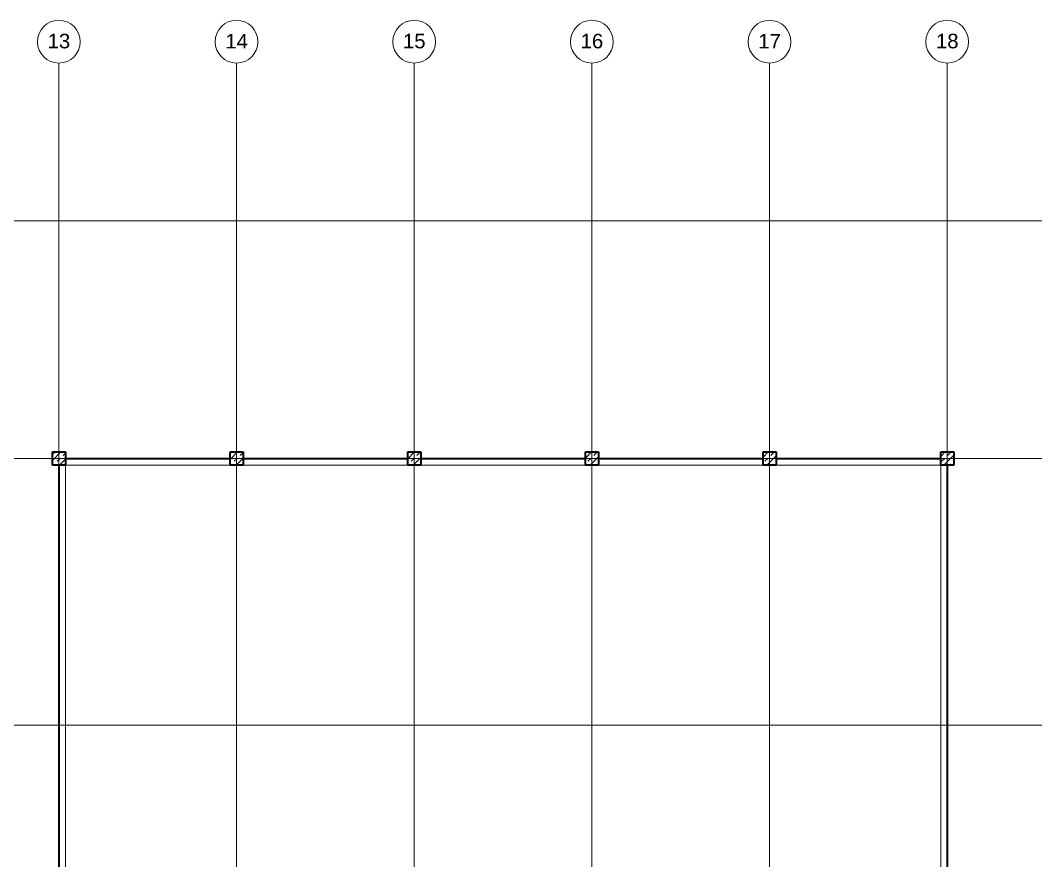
# Model space of a CAD drawing. Header units: millimetres. Extents: x -309577 to 26510, y -302335 to 26695.
# Drawn here: x -226913 to -196051, y -260125 to -234583 of the extents above; entities that cross this region are included whole.
import ezdxf

# ---------------------------------------------------------------- set-up
doc = ezdxf.new("R2010")
doc.units = ezdxf.units.MM
doc.linetypes.add('Rasterlinie', pattern=[22.225, 12.7, -3.175, 3.175, -3.175])
for name, color, linetype, lineweight in [('A-FLOR-OTLN', 6, 'Continuous', 9), ('A-GLAZ', 6, 'Continuous', 9), ('S-COLS', 6, 'Continuous', 9), ('S-GRID', 1, 'Continuous', 9)]:
    doc.layers.add(name, color=color, linetype=linetype, lineweight=lineweight)

# ---------------------------------------------------------------- blocks, each defined once
blk = doc.blocks.new('STB Stütze - rechteckig - STB 40 x 40-388338-Ebene 1')
at = {"layer": 'S-COLS'}
h = blk.add_hatch(dxfattribs=at)
h.set_pattern_fill('FP_112', color=256, style=0, pattern_type=2)
h.set_pattern_definition([(225, (-198738.7, -247902.99), (179.60512, -179.60512), []), (225, (-198918.3, -247902.99), (179.60512, -179.60512), [127, -127])])
h.paths.add_polyline_path([(-200, 200), (-200, -200), (200, -200), (200, 200)], flags=0)
at = {"layer": 'S-COLS', "lineweight": 35}
for p, q in [((-200, 200), (200, 200)), ((-200, -200), (-200, 200)), ((200, 200), (200, -200)), ((200, -200), (-200, -200))]:
    blk.add_line(p, q, dxfattribs=at)
blk = doc.blocks.new('STB Stütze - rechteckig - STB 40 x 40-V99-Ebene 1')
at = {"layer": 'S-COLS'}
h = blk.add_hatch(dxfattribs=at)
h.set_pattern_fill('FP_113', color=256, style=0, pattern_type=2)
h.set_pattern_definition([(225, (-225738.7, -247902.99), (179.60512, -179.60512), []), (225, (-225918.3, -247902.99), (179.60512, -179.60512), [127, -127])])
h.paths.add_polyline_path([(-200, 200), (-200, -200), (200, -200), (200, 200)], flags=0)
at = {"layer": 'S-COLS', "lineweight": 35}
for p, q in [((-200, 200), (200, 200)), ((-200, -200), (-200, 200)), ((200, 200), (200, -200)), ((200, -200), (-200, -200))]:
    blk.add_line(p, q, dxfattribs=at)
blk = doc.blocks.new('STB Stütze - rechteckig - STB 40 x 40-388339-Ebene 1')
at = {"layer": 'S-COLS'}
h = blk.add_hatch(dxfattribs=at)
h.set_pattern_fill('FP_114', color=256, style=0, pattern_type=2)
h.set_pattern_definition([(225, (-204138.7, -247902.99), (179.60512, -179.60512), []), (225, (-204318.3, -247902.99), (179.60512, -179.60512), [127, -127])])
h.paths.add_polyline_path([(-200, 200), (-200, -200), (200, -200), (200, 200)], flags=0)
at = {"layer": 'S-COLS', "lineweight": 35}
for p, q in [((-200, 200), (200, 200)), ((-200, -200), (-200, 200)), ((200, 200), (200, -200)), ((200, -200), (-200, -200))]:
    blk.add_line(p, q, dxfattribs=at)
blk = doc.blocks.new('STB Stütze - rechteckig - STB 40 x 40-V100-Ebene 1')
at = {"layer": 'S-COLS'}
h = blk.add_hatch(dxfattribs=at)
h.set_pattern_fill('FP_115', color=256, style=0, pattern_type=2)
h.set_pattern_definition([(225, (-209538.7, -247902.99), (179.60512, -179.60512), []), (225, (-209718.3, -247902.99), (179.60512, -179.60512), [127, -127])])
h.paths.add_polyline_path([(-200, 200), (-200, -200), (200, -200), (200, 200)], flags=0)
at = {"layer": 'S-COLS', "lineweight": 35}
for p, q in [((-200, 200), (200, 200)), ((-200, -200), (-200, 200)), ((200, 200), (200, -200)), ((200, -200), (-200, -200))]:
    blk.add_line(p, q, dxfattribs=at)
blk = doc.blocks.new('STB Stütze - rechteckig - STB 40 x 40-V101-Ebene 1')
at = {"layer": 'S-COLS'}
h = blk.add_hatch(dxfattribs=at)
h.set_pattern_fill('FP_116', color=256, style=0, pattern_type=2)
h.set_pattern_definition([(225, (-214938.7, -247902.99), (179.60512, -179.60512), []), (225, (-215118.3, -247902.99), (179.60512, -179.60512), [127, -127])])
h.paths.add_polyline_path([(-200, 200), (-200, -200), (200, -200), (200, 200)], flags=0)
at = {"layer": 'S-COLS', "lineweight": 35}
for p, q in [((-200, 200), (200, 200)), ((-200, -200), (-200, 200)), ((200, 200), (200, -200)), ((200, -200), (-200, -200))]:
    blk.add_line(p, q, dxfattribs=at)
blk = doc.blocks.new('STB Stütze - rechteckig - STB 40 x 40-V102-Ebene 1')
at = {"layer": 'S-COLS'}
h = blk.add_hatch(dxfattribs=at)
h.set_pattern_fill('FP_117', color=256, style=0, pattern_type=2)
h.set_pattern_definition([(225, (-220338.7, -247902.99), (179.60512, -179.60512), []), (225, (-220518.3, -247902.99), (179.60512, -179.60512), [127, -127])])
h.paths.add_polyline_path([(-200, 200), (-200, -200), (200, -200), (200, 200)], flags=0)
at = {"layer": 'S-COLS', "lineweight": 35}
for p, q in [((-200, 200), (200, 200)), ((-200, -200), (-200, 200)), ((200, 200), (200, -200)), ((200, -200), (-200, -200))]:
    blk.add_line(p, q, dxfattribs=at)
blk = doc.blocks.new('Systemelement - Verglasung-384484-Ebene 1')
at = {"layer": 'A-GLAZ'}
for p, q in [((2500, 15), (-2500, 15)), ((-2500, -15), (2500, -15))]:
    blk.add_line(p, q, dxfattribs=at)
blk = doc.blocks.new('Systemelement - Verglasung-384485-Ebene 1')
at = {"layer": 'A-GLAZ'}
for p, q in [((11950, 15), (-11950, 15)), ((-11950, -15), (11950, -15))]:
    blk.add_line(p, q, dxfattribs=at)
blk = doc.blocks.new('Raster - Rasterbeschriftung-194804-Ebene 1')
at = {"layer": 'S-GRID'}
blk.add_circle((0, 0), 6.5, dxfattribs=at)

msp = doc.modelspace()

# ---------------------------------------------------------------- linework, layer by layer
at = {"layer": 'A-FLOR-OTLN'}
for p, q in [((-193379, -240678), (-231099, -240678)), ((-225539, -272003), (-225539, -248103)), ((-225539, -248103), (-220539, -248103)), ((-220139, -248103), (-215139, -248103)), ((-214739, -248103), (-209739, -248103)), ((-209339, -248103), (-204339, -248103)), ((-203939, -248103), (-198939, -248103)), ((-198939, -248103), (-198939, -272003))]:
    msp.add_line(p, q, dxfattribs=at)
at = {"layer": 'S-GRID', "linetype": 'Rasterlinie'}
for p, q in [((-225739, -235883), (-225739, -296483)), ((-220339, -296483), (-220339, -235883)), ((-214939, -235883), (-214939, -296483)), ((-209539, -235883), (-209539, -296483)), ((-204139, -296483), (-204139, -235883)), ((-198739, -235883), (-198739, -296483)), ((-297439, -240673), (-175468, -240673)), ((-175468, -247903), (-297439, -247903)), ((-297439, -256003), (-175468, -256003))]:
    msp.add_line(p, q, dxfattribs=at)

# ---------------------------------------------------------------- block references
at = {"layer": 'A-GLAZ'}
for name, p, rotation in [('Systemelement - Verglasung-384485-Ebene 1', (-225739, -260053), 90.00000000000007), ('Systemelement - Verglasung-384484-Ebene 1', (-223039, -247903), 180), ('Systemelement - Verglasung-384484-Ebene 1', (-217639, -247903), 180), ('Systemelement - Verglasung-384484-Ebene 1', (-201439, -247903), 180), ('Systemelement - Verglasung-384485-Ebene 1', (-198739, -260053), 270.0000000000001)]:
    msp.add_blockref(name, p, dxfattribs=dict(at, rotation=rotation))
for p in [(-212239, -247903), (-206839, -247903)]:
    msp.add_blockref('Systemelement - Verglasung-384484-Ebene 1', p, dxfattribs=at)
at = {"layer": 'S-COLS', "rotation": 180}
for name, p in [('STB Stütze - rechteckig - STB 40 x 40-V99-Ebene 1', (-225739, -247903)), ('STB Stütze - rechteckig - STB 40 x 40-V102-Ebene 1', (-220339, -247903)), ('STB Stütze - rechteckig - STB 40 x 40-V101-Ebene 1', (-214939, -247903)), ('STB Stütze - rechteckig - STB 40 x 40-V100-Ebene 1', (-209539, -247903)), ('STB Stütze - rechteckig - STB 40 x 40-388339-Ebene 1', (-204139, -247903)), ('STB Stütze - rechteckig - STB 40 x 40-388338-Ebene 1', (-198739, -247903))]:
    msp.add_blockref(name, p, dxfattribs=at)
at = {"layer": 'S-GRID', "xscale": 99.99999999999993, "yscale": 99.99999999999993, "zscale": 99.99999999999993, "rotation": 180}
for p in [(-225739, -235233), (-214939, -235233), (-209539, -235233), (-198739, -235233)]:
    msp.add_blockref('Raster - Rasterbeschriftung-194804-Ebene 1', p, dxfattribs=at)
at = {"layer": 'S-GRID', "xscale": 99.99999999999993, "yscale": 99.99999999999993, "zscale": 99.99999999999993}
for p in [(-220339, -235233), (-204139, -235233)]:
    msp.add_blockref('Raster - Rasterbeschriftung-194804-Ebene 1', p, dxfattribs=at)

# ---------------------------------------------------------------- next in the draw order: texts
at = {"layer": 'S-GRID', "char_height": 442.59, "width": 820.72, "attachment_point": 2, "line_spacing_factor": 0.938532, "bg_fill": 3, "box_fill_scale": 1.25, "bg_fill_color": 0, "bg_fill_transparency": 0}
for s, insert in [('\\fArial|b0|i0|c0|p34|;13', (-225739, -234992)), ('\\fArial|b0|i0|c0|p34|;14', (-220339, -234997)), ('\\fArial|b0|i0|c0|p34|;15', (-214939, -234992)), ('\\fArial|b0|i0|c0|p34|;16', (-209539, -234992)), ('\\fArial|b0|i0|c0|p34|;17', (-204139, -234997)), ('\\fArial|b0|i0|c0|p34|;18', (-198739, -234992))]:
    msp.add_mtext(s, dxfattribs=dict(at, insert=insert))

doc.saveas('drawing.dxf')
